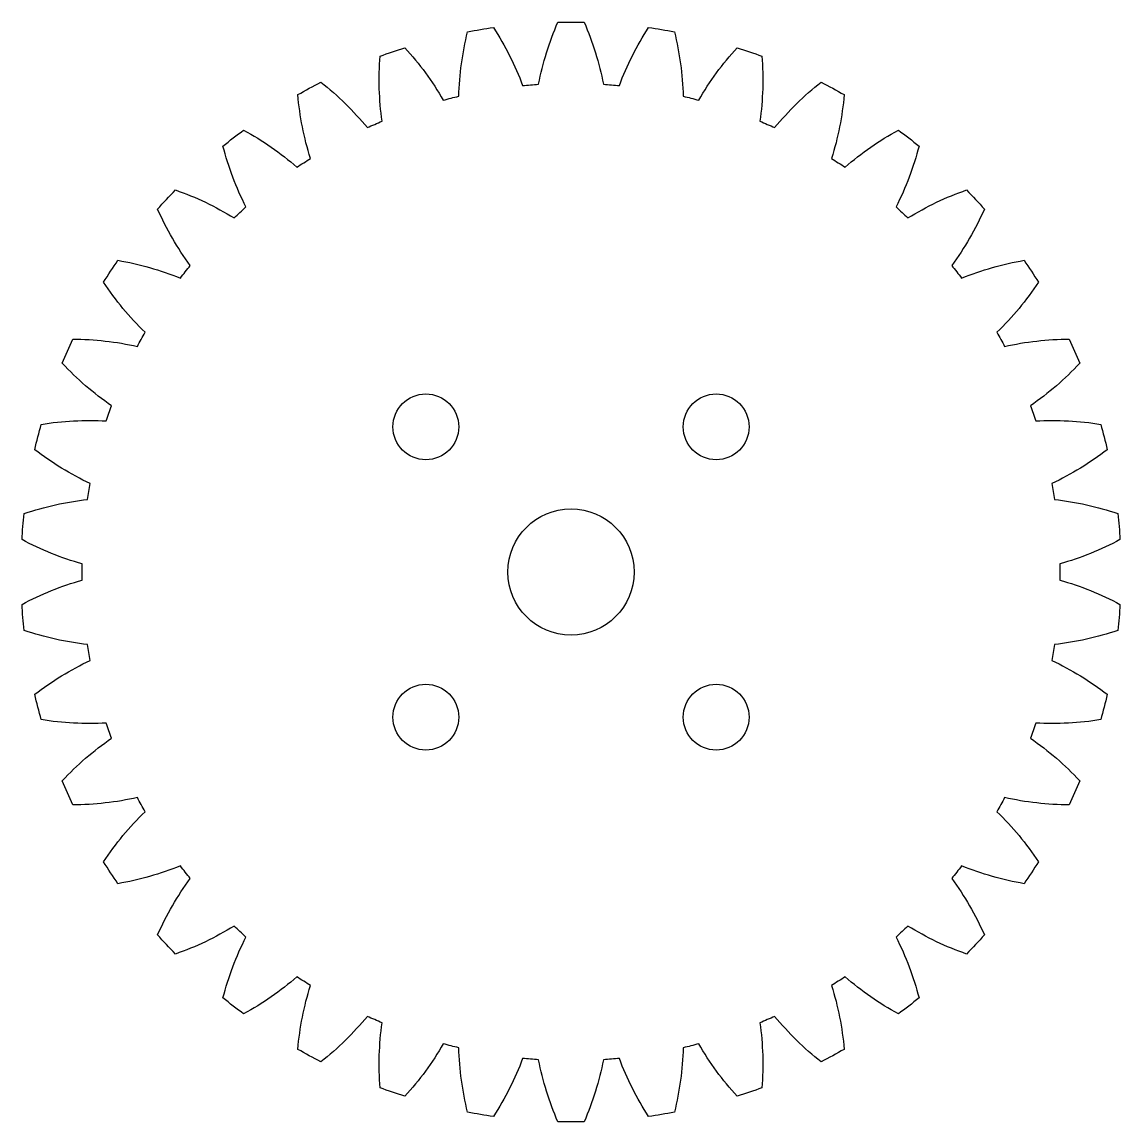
# Model space of a CAD drawing. Extents: x -45.4 to 45.4, y -45.5 to 45.5.
import ezdxf

# ---------------------------------------------------------------- set-up
doc = ezdxf.new("R2010")
doc.units = 0
doc.layers.get('0').update_dxf_attribs({"linetype": 'CONTINUOUS'})

msp = doc.modelspace()

# ---------------------------------------------------------------- linework, layer by layer
msp.add_lwpolyline([(-1.081, 45.457, -0.011893), (1.081, 45.457, -0.054337), (2.675, 40.322, -0.008221), (3.999, 40.213, -0.054337), (6.415, 45.015, -0.011893), (8.549, 44.659, -0.054337), (9.275, 39.332, -0.008221), (10.563, 39.006, -0.054337), (13.737, 43.345, -0.011893), (15.783, 42.643, -0.054337), (15.622, 37.269, -0.008221), (16.839, 36.735, -0.054337), (20.684, 40.493, -0.011893), (22.586, 39.464, -0.054337), (21.543, 34.189, -0.008221), (22.656, 33.463, -0.054337), (27.067, 36.536, -0.011893), (28.774, 35.208, -0.054337), (26.877, 30.177, -0.008221), (27.855, 29.277, -0.054337), (32.712, 31.583, -0.011893), (34.176, 29.992, -0.054337), (31.477, 25.342, -0.008221), (32.294, 24.293, -0.054337), (37.464, 25.768, -0.011893), (38.647, 23.957, -0.054337), (35.219, 19.815, -0.008221), (35.852, 18.647, -0.054337), (41.194, 19.25, -0.011893), (42.063, 17.27, -0.054337), (38, 13.748, -0.008221), (38.432, 12.491, -0.054337), (43.801, 12.207, -0.011893), (44.332, 10.111, -0.054337), (39.745, 7.306, -0.008221), (39.964, 5.995, -0.054337), (45.213, 4.831, -0.011893), (45.391, 2.676, -0.054337), (40.405, 0.664, -0.008221), (40.405, -0.664, -0.054337), (45.391, -2.676, -0.011893), (45.213, -4.831, -0.054337), (39.964, -5.995, -0.008221), (39.745, -7.306, -0.054337), (44.332, -10.111, -0.011893), (43.801, -12.207, -0.054337), (38.432, -12.491, -0.008221), (38, -13.748, -0.054337), (42.063, -17.27, -0.011893), (41.194, -19.25, -0.054337), (35.852, -18.647, -0.008221), (35.219, -19.815, -0.054337), (38.647, -23.957, -0.011893), (37.464, -25.768, -0.054337), (32.294, -24.293, -0.008221), (31.477, -25.342, -0.054337), (34.176, -29.992, -0.011893), (32.712, -31.583, -0.054337), (27.855, -29.277, -0.008221), (26.877, -30.177, -0.054337), (28.774, -35.208, -0.011893), (27.067, -36.536, -0.054337), (22.656, -33.463, -0.008221), (21.543, -34.189, -0.054337), (22.586, -39.464, -0.011893), (20.684, -40.493, -0.054337), (16.839, -36.735, -0.008221), (15.622, -37.269, -0.054337), (15.783, -42.643, -0.011893), (13.737, -43.345, -0.054337), (10.563, -39.006, -0.008221), (9.275, -39.332, -0.054337), (8.549, -44.659, -0.011893), (6.415, -45.015, -0.054337), (3.999, -40.213, -0.008221), (2.675, -40.322, -0.054337), (1.081, -45.457, -0.011893), (-1.081, -45.457, -0.054337), (-2.675, -40.322, -0.008221), (-3.999, -40.213, -0.054337), (-6.415, -45.015, -0.011893), (-8.549, -44.659, -0.054337), (-9.275, -39.332, -0.008221), (-10.563, -39.006, -0.054337), (-13.737, -43.345, -0.011893), (-15.783, -42.643, -0.054337), (-15.622, -37.269, -0.008221), (-16.839, -36.735, -0.054337), (-20.684, -40.493, -0.011893), (-22.586, -39.464, -0.054337), (-21.543, -34.189, -0.008221), (-22.656, -33.463, -0.054337), (-27.067, -36.536, -0.011893), (-28.774, -35.208, -0.054337), (-26.877, -30.177, -0.008221), (-27.855, -29.277, -0.054337), (-32.712, -31.583, -0.011893), (-34.176, -29.992, -0.054337), (-31.477, -25.342, -0.008221), (-32.294, -24.293, -0.054337), (-37.464, -25.768, -0.011893), (-38.647, -23.957, -0.054337), (-35.219, -19.815, -0.008221), (-35.852, -18.647, -0.054337), (-41.194, -19.25, -0.011893), (-42.063, -17.27, -0.054337), (-38, -13.748, -0.008221), (-38.432, -12.491, -0.054337), (-43.801, -12.207, -0.011893), (-44.332, -10.111, -0.054337), (-39.745, -7.306, -0.008221), (-39.964, -5.995, -0.054337), (-45.213, -4.831, -0.011893), (-45.391, -2.676, -0.054337), (-40.405, -0.664, -0.008221), (-40.405, 0.664, -0.054337), (-45.391, 2.676, -0.011893), (-45.213, 4.831, -0.054337), (-39.964, 5.995, -0.008221), (-39.745, 7.306, -0.054337), (-44.332, 10.111, -0.011893), (-43.801, 12.207, -0.054337), (-38.432, 12.491, -0.008221), (-38, 13.748, -0.054337), (-42.063, 17.27, -0.011893), (-41.194, 19.25, -0.054337), (-35.852, 18.647, -0.008221), (-35.219, 19.815, -0.054337), (-38.647, 23.957, -0.011893), (-37.464, 25.768, -0.054337), (-32.294, 24.293, -0.008221), (-31.477, 25.342, -0.054337), (-34.176, 29.992, -0.011893), (-32.712, 31.583, -0.054337), (-27.855, 29.277, -0.008221), (-26.877, 30.177, -0.054337), (-28.774, 35.208, -0.011893), (-27.067, 36.536, -0.054337), (-22.656, 33.463, -0.008221), (-21.543, 34.189, -0.054337), (-22.586, 39.464, -0.011893), (-20.684, 40.493, -0.054337), (-16.839, 36.735, -0.008221), (-15.622, 37.269, -0.054337), (-15.783, 42.643, -0.011893), (-13.737, 43.345, -0.054337), (-10.563, 39.006, -0.008221), (-9.275, 39.332, -0.054337), (-8.549, 44.659, -0.011893), (-6.415, 45.015, -0.054337), (-3.999, 40.213, -0.008221), (-2.675, 40.322, -0.054337)], format="xyb", close=True)
for centre, radius in [((-12, 12), 2.72), ((12, 12), 2.72), ((0, 0), 5.22), ((-12, -12), 2.72), ((12, -12), 2.72)]:
    msp.add_circle(centre, radius)

doc.saveas('drawing.dxf')
